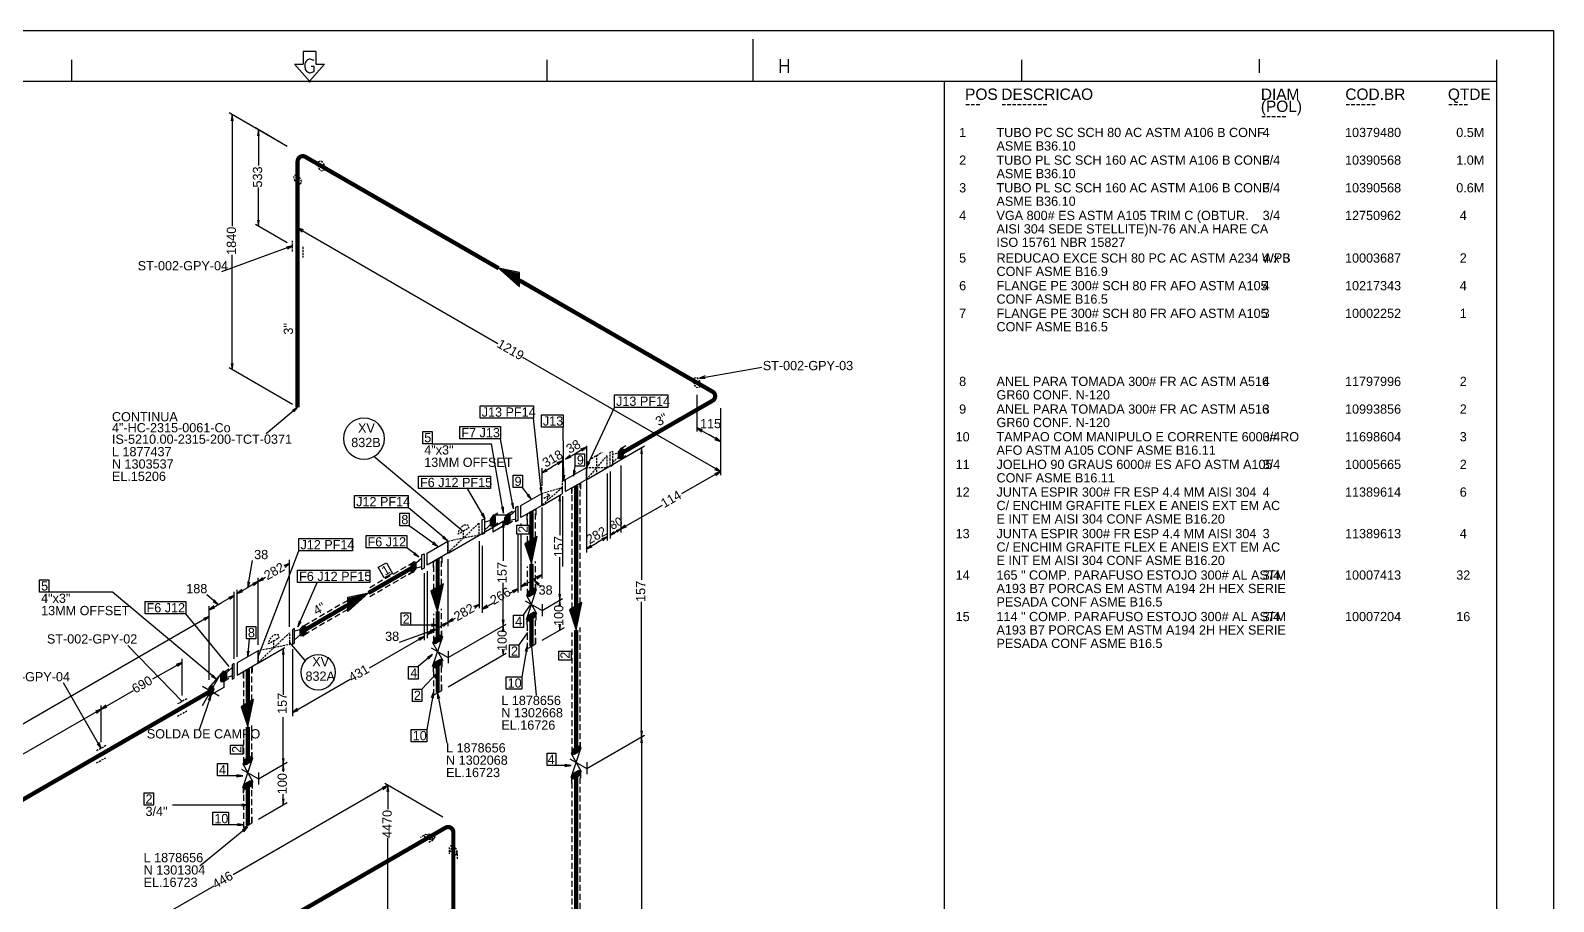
# Model space of a CAD drawing. Extents: x 0 to 604, y 0 to 422.
# Drawn here: x 238.8 to 597.1, y 216.8 to 421.7 of the extents above; entities that cross this region are included whole.
import ezdxf

# ---------------------------------------------------------------- set-up
doc = ezdxf.new("R2010")
doc.units = 0
doc.header["$MEASUREMENT"] = 0
for name, pattern in [('GT100', [0.7, 0.466667, -0.233333]), ('GT101', [2.1, 1.4, -0.7]), ('GT110', [2.1, 1.4, -0.7])]:
    doc.linetypes.add(name, pattern=pattern)
doc.layers.add('GT_1', color=7, linetype='Continuous')
doc.styles.add('HTX1', font='O8116901', dxfattribs={"width": 1.02})

msp = doc.modelspace()

# ---------------------------------------------------------------- linework, layer by layer
at = {"linetype": 'Continuous'}
for p, q in [((364.211, 315.673), (364.078, 328.421)), ((333.247, 324.501), (347.192, 324.501)), ((354.784, 284.181), (356.403, 286.608)), ((303.409, 273.486), (299.691, 277.828)), ((281.231, 265.398), (278.437, 257.212))]:
    msp.add_line(p, q, dxfattribs=at)
msp.add_lwpolyline([(597.11, 0), (0, 0), (0, 421.74), (597.11, 421.74)], close=True, dxfattribs=at)
at = {"layer": 'GT_1'}
msp.add_line((350.05, 308.204), (347.192, 324.501), dxfattribs=at)
at = {"layer": 'GT_1', "flags": 128}
for points in [[(408.8, 409.8), (408.8, 419.7)], [(302.9, 416.8), (302.9, 413.8)], [(305.9, 416.8), (302.9, 416.8)], [(305.9, 416.8), (305.9, 413.8)], [(248.5, 409.8), (248.5, 414.8)], [(300.9, 413.8), (304.4, 409.8)], [(300.9, 413.8), (302.9, 413.8)], [(305.5, 414.7), (304.6, 415), (304.4, 415), (304.2, 414.9), (303.9, 414.8), (303.7, 414.6), (303.5, 414.3), (303.4, 414.1), (303.3, 413.7), (303.3, 413.4), (303.3, 413.1), (303.4, 412.7), (303.5, 412.5), (303.7, 412.2), (303.9, 412), (304.2, 411.9), (304.4, 411.8), (304.6, 411.8), (305.5, 412.1), (305.5, 413.3), (304.8, 413.3)], [(307.9, 413.8), (304.4, 409.8)], [(305.9, 413.8), (307.9, 413.8)], [(360.3, 409.8), (360.3, 414.8)], [(415.2, 411.8), (415.2, 415)], [(415.2, 413.5), (417, 413.5)], [(417, 415), (417, 411.8)], [(472, 409.8), (472, 414.8)], [(527.9, 411.8), (527.9, 415)], [(583.8, 409.8), (583.8, 414.8)], [(25, 409.8), (583.8, 409.8)], [(25, 10), (583.8, 10), (583.8, 409.8)], [(304.3, 409.9), (304.4, 410), (304.6, 409.8), (304.4, 409.6), (304.2, 409.8), (304.3, 409.9), (304.4, 409.9), (304.5, 409.8), (304.4, 409.7), (304.3, 409.8), (304.3, 409.9)], [(453.8, 10), (453.8, 409.8)], [(453.8, 409.8), (583.8, 409.8)], [(583.8, 10), (583.8, 409.8)], [(299.123, 394.476), (285.491, 402.357)], [(286.414, 400.511), (286.201, 401.931), (285.988, 400.511)], [(286.201, 401.931), (286.201, 375.661)], [(299.123, 394.476), (291.668, 398.807)], [(292.591, 396.961), (292.378, 398.381), (292.165, 396.961)], [(292.378, 398.381), (292.378, 390.003)], [(301.608, 390.216), (301.608, 374.454)], [(292.378, 375.661), (292.378, 384.82)], [(292.165, 377.081), (292.378, 375.661), (292.591, 377.081)], [(299.123, 371.756), (291.668, 376.087)], [(302.957, 374.809), (301.608, 375.306), (302.673, 374.383)], [(301.608, 375.306), (348.752, 348.113)], [(300.401, 371.046), (283.716, 364.94)], [(299.194, 370.336), (300.401, 371.046), (298.981, 370.762)], [(286.201, 341.936), (286.201, 368.987)], [(353.793, 362.952), (353.793, 364.798), (348.894, 365.792), (353.793, 361.39), (353.793, 364.514), (349.391, 365.508), (353.793, 361.461), (353.793, 364.301), (349.888, 365.224), (353.793, 361.674), (353.793, 364.088), (350.385, 364.94), (353.793, 361.958), (353.793, 363.875), (350.811, 364.727), (353.793, 362.171), (353.793, 363.662), (351.237, 364.443), (353.793, 362.384), (353.793, 363.378), (351.734, 364.159), (353.793, 362.597), (353.793, 363.165), (352.16, 363.875), (353.793, 362.81), (353.793, 362.952), (348.894, 365.792)], [(401.079, 317.938), (354.574, 344.776)], [(300.401, 333.771), (285.491, 342.362)], [(285.988, 343.356), (286.201, 341.936), (286.414, 343.356)], [(396.128, 339.96), (410.798, 342.523)], [(397.465, 340.485), (396.128, 339.96), (397.529, 339.948)], [(344.568, 333.417), (357.135, 333.417), (357.135, 330.506), (344.568, 330.506), (344.568, 333.417)], [(376.181, 335.971), (388.748, 335.971), (388.748, 333.06), (376.181, 333.06), (376.181, 335.971)], [(395.541, 336.043), (395.541, 327.381)], [(301.608, 333.061), (294.235, 326.863)], [(300.685, 331.996), (301.608, 333.061), (300.401, 332.351)], [(358.983, 312.842), (357.135, 330.506)], [(358.966, 331.332), (364.078, 331.332), (364.078, 328.421), (358.966, 328.421), (358.966, 331.332)], [(369.573, 318.944), (376.181, 333.06)], [(401.079, 332.848), (401.079, 317.086)], [(401.079, 332.848), (401.079, 324.186)], [(401.079, 332.848), (401.079, 317.086)], [(331.046, 327.412), (333.247, 327.412), (333.247, 324.501), (331.046, 324.501), (331.046, 327.412)], [(339.779, 328.571), (349.364, 328.571), (349.364, 325.66), (339.779, 325.66), (339.779, 328.571)], [(396.89, 327.736), (395.541, 328.233), (396.606, 327.31)], [(395.541, 328.233), (398.31, 326.671)], [(401.079, 325.038), (398.31, 326.671)], [(352.397, 309.177), (349.364, 325.66)], [(369.555, 323.731), (367.141, 322.311)], [(368.49, 322.808), (369.555, 323.731), (368.206, 323.234)], [(369.555, 324.021), (369.555, 298.91)], [(369.626, 316.092), (383.258, 323.973)], [(378.288, 323.263), (377.649, 323.405), (377.01, 322.553), (377.01, 321.133), (377.649, 320.991), (378.288, 321.843), (378.288, 323.263)], [(377.045, 322.6), (378.288, 322.6)], [(377.195, 322.8), (378.288, 322.8)], [(377.345, 323), (378.288, 323)], [(377.495, 323.2), (378.288, 323.2)], [(378.856, 324.044), (377.649, 323.334), (377.649, 321.062), (378.856, 321.772)], [(382.761, 322.127), (382.548, 323.547), (382.335, 322.127)], [(382.548, 323.547), (382.548, 292.52)], [(399.73, 325.535), (401.079, 325.038), (400.014, 325.961)], [(340.658, 303.738), (319.534, 321.473)], [(359.047, 317.64), (361.532, 319.06)], [(363.946, 320.48), (361.532, 319.06)], [(362.881, 319.557), (363.946, 320.48), (362.597, 319.983)], [(363.946, 321.596), (363.946, 315.666)], [(364.656, 320.891), (367.141, 322.311)], [(365.721, 321.814), (364.656, 320.891), (366.005, 321.388)], [(366.515, 316.847), (366.946, 319.241)], [(366.946, 322.152), (369.147, 322.152), (369.147, 319.241), (366.946, 319.241), (366.946, 322.152)], [(369.916, 320.311), (369.573, 318.944), (370.393, 320.125)], [(377.01, 322.4), (378.288, 322.4)], [(377.01, 322.2), (378.288, 322.2)], [(377.01, 322), (378.288, 322)], [(377.01, 321.8), (378.256, 321.8)], [(377.01, 321.6), (378.106, 321.6)], [(377.01, 321.4), (377.956, 321.4)], [(377.01, 321.2), (377.806, 321.2)], [(377.649, 319.358), (377.649, 303.596)], [(377.649, 319.358), (377.649, 303.596)], [(330.048, 316.86), (347.017, 316.86), (347.017, 313.949), (330.048, 313.949), (330.048, 316.86)], [(352.295, 317.123), (354.496, 317.123), (354.496, 314.212), (352.295, 314.212), (352.295, 317.123)], [(359.047, 318.762), (359.047, 314.608)], [(360.112, 318.563), (359.047, 317.64), (360.396, 318.137)], [(363.983, 317.064), (364.211, 315.673), (364.495, 317.083)], [(364.656, 314.672), (364.656, 316.092), (369.555, 318.932), (369.555, 316.092), (364.656, 313.252), (364.656, 314.672)], [(366.515, 318.267), (366.515, 316.847), (367.012, 318.196)], [(374.454, 317.512), (374.454, 301.75)], [(375.164, 317.938), (375.164, 302.176)], [(401.079, 317.938), (391.92, 312.684)], [(399.73, 318.435), (401.079, 317.938), (400.014, 318.861)], [(400.014, 317.015), (401.079, 317.938), (399.73, 317.441)], [(315.022, 312.349), (327.589, 312.349), (327.589, 309.438), (315.022, 309.438), (315.022, 312.349)], [(345.735, 306.812), (341.586, 313.949)], [(354.148, 308.566), (354.148, 309.986), (359.047, 312.826), (359.047, 309.986), (354.148, 307.146), (354.148, 308.566)], [(356.63, 311.404), (354.496, 314.212)], [(355.608, 312.361), (356.63, 311.404), (355.963, 312.645)], [(358.587, 314.206), (358.983, 312.842), (359.084, 314.276)], [(359.118, 309.986), (363.671, 312.618)], [(363.496, 310.974), (363.283, 312.394), (363.07, 310.974)], [(363.283, 312.394), (363.283, 303.022)], [(363.946, 312.159), (363.946, 295.644)], [(366.147, 312.684), (366.147, 314.104), (368.135, 315.24), (368.135, 313.82)], [(369.555, 314.672), (369.555, 298.91)], [(336.89, 301.699), (327.66, 309.438)], [(349.553, 309.553), (350.05, 308.204), (350.05, 309.624)], [(352.941, 308.779), (350.953, 307.075), (350.953, 306.365), (352.941, 306.862)], [(352.16, 308.566), (350.953, 307.856), (350.953, 305.584), (352.16, 306.294)], [(351.916, 310.492), (352.397, 309.177), (352.361, 310.586)], [(352.941, 307.856), (352.941, 309.56), (353.438, 309.844), (353.438, 306.436), (352.941, 306.152), (352.941, 307.856)], [(355.639, 306.578), (355.639, 307.998), (357.627, 309.134), (357.627, 307.714)], [(359.047, 309.51), (359.047, 292.804)], [(359.047, 308.566), (359.047, 292.804)], [(377.649, 304.448), (387.447, 310.057)], [(325.653, 308.133), (327.854, 308.133), (327.854, 305.222), (325.653, 305.222), (325.653, 308.133)], [(334.555, 300.378), (327.854, 305.222)], [(337.037, 298.768), (350.669, 306.649)], [(344.812, 307.877), (345.735, 306.812), (345.238, 308.161)], [(345.06, 304.874), (345.06, 306.578), (345.557, 306.862), (345.557, 303.454), (345.06, 303.17), (345.06, 304.874)], [(345.557, 306.081), (347.545, 306.649), (347.545, 305.939), (345.557, 304.164)], [(348.184, 307.359), (347.545, 307.501), (346.906, 306.649), (346.906, 305.229), (347.545, 305.087), (348.184, 305.939), (348.184, 307.359)], [(346.906, 306.6), (348.184, 306.6)], [(346.906, 306.4), (348.184, 306.4)], [(346.906, 306.2), (348.184, 306.2)], [(346.906, 306), (348.184, 306)], [(346.906, 305.8), (348.08, 305.8)], [(346.906, 305.6), (347.93, 305.6)], [(346.906, 305.4), (347.78, 305.4)], [(347.019, 306.8), (348.184, 306.8)], [(347.037, 305.2), (347.63, 305.2)], [(347.169, 307), (348.184, 307)], [(347.319, 307.2), (348.184, 307.2)], [(347.469, 307.4), (348, 307.4)], [(348.752, 308.14), (347.545, 307.43), (347.545, 305.158), (348.752, 305.868)], [(347.545, 306.294), (347.545, 303.809), (350.953, 305.797), (350.953, 307.714), (347.545, 307.714), (347.545, 306.294)], [(350.172, 304.803), (349.959, 306.223), (349.746, 304.803)], [(349.959, 306.223), (349.959, 296.922)], [(351.592, 307.785), (350.953, 307.927), (350.314, 307.075), (350.314, 305.655), (350.953, 305.513), (351.592, 306.365), (351.592, 307.785)], [(350.314, 307), (351.592, 307)], [(350.314, 306.8), (351.592, 306.8)], [(350.314, 306.6), (351.592, 306.6)], [(350.314, 306.4), (351.592, 306.4)], [(350.314, 306.2), (351.468, 306.2)], [(350.314, 306), (351.318, 306)], [(350.314, 305.8), (351.168, 305.8)], [(350.408, 307.2), (351.592, 307.2)], [(350.558, 307.4), (351.592, 307.4)], [(350.708, 307.6), (351.592, 307.6)], [(350.858, 307.8), (351.525, 307.8)], [(353.19, 303.23), (353.19, 305.36), (356.03, 305.36), (356.03, 303.23), (353.19, 303.23)], [(354.148, 305.726), (354.148, 305.36)], [(378.714, 305.371), (377.649, 304.448), (378.998, 304.945)], [(301.926, 302.217), (314.493, 302.217), (314.493, 299.306), (301.926, 299.306), (301.926, 302.217)], [(317.703, 302.896), (327.288, 302.896), (327.288, 299.985), (317.703, 299.985), (317.703, 302.896)], [(332.067, 297.348), (332.067, 298.768), (336.966, 301.608), (336.966, 298.768), (332.067, 295.928), (332.067, 297.348)], [(333.279, 300.976), (334.555, 300.378), (333.553, 301.409)], [(335.683, 302.409), (336.89, 301.699), (335.967, 302.764)], [(344.35, 301.608), (344.35, 285.846)], [(353.438, 303.23), (353.438, 289.538)], [(354.148, 303.23), (354.148, 289.964)], [(356.633, 301.892), (355.071, 300.969), (356.633, 296.212), (357.982, 302.673), (355.284, 301.111), (356.633, 296.78), (357.911, 302.602), (355.426, 301.182), (356.633, 297.348), (357.698, 302.531), (355.639, 301.324), (356.633, 297.916), (357.485, 302.389), (355.852, 301.466), (356.633, 298.413), (357.343, 302.318), (356.065, 301.537), (356.633, 298.981), (357.13, 302.176), (356.207, 301.679), (356.633, 299.478), (356.917, 302.034), (356.42, 301.75), (356.633, 300.046), (356.704, 301.963), (356.633, 301.892), (356.633, 296.212)], [(369.555, 299.762), (372.04, 301.182)], [(374.454, 302.602), (372.04, 301.182)], [(373.389, 301.679), (374.454, 302.602), (373.105, 302.105)], [(376.073, 303.766), (375.164, 303.028), (376.243, 303.426)], [(375.164, 303.028), (376.442, 303.738)], [(377.649, 304.448), (376.442, 303.738)], [(376.797, 303.71), (377.649, 304.448), (376.57, 304.05)], [(292.307, 274.344), (301.926, 299.306)], [(330.15, 297.916), (327.288, 299.985)], [(330.86, 297.561), (328.872, 295.857), (328.872, 295.147), (330.86, 295.644)], [(328.874, 298.514), (330.15, 297.916), (329.148, 298.947)], [(330.86, 296.638), (330.86, 298.342), (331.357, 298.626), (331.357, 295.218), (330.86, 294.934), (330.86, 296.638)], [(333.558, 295.36), (333.558, 296.78), (335.546, 297.916), (335.546, 296.496)], [(345.06, 300.472), (345.06, 284.71)], [(363.283, 287.686), (363.283, 297.839)], [(370.62, 300.685), (369.555, 299.762), (370.904, 300.259)], [(289.893, 290.674), (291.029, 296.993)], [(298.626, 295.431), (299.691, 296.354), (298.342, 295.857)], [(299.691, 296.354), (298.555, 295.715)], [(299.691, 281.444), (299.691, 297.206)], [(301.608, 294.784), (318.577, 294.784), (318.577, 291.873), (301.608, 291.873), (301.608, 294.784)], [(320.565, 295.431), (322.482, 296.496), (323.902, 294.011), (321.985, 292.946), (320.565, 295.431)], [(327.665, 295.928), (328.872, 296.638), (328.872, 294.366), (327.665, 293.656)], [(329.511, 296.567), (328.872, 296.709), (328.233, 295.857), (328.233, 294.437), (328.872, 294.295), (329.511, 295.147), (329.511, 296.567)], [(328.233, 295.8), (329.511, 295.8)], [(328.233, 295.6), (329.511, 295.6)], [(328.233, 295.4), (329.511, 295.4)], [(328.233, 295.2), (329.511, 295.2)], [(328.233, 295), (329.401, 295)], [(328.233, 294.8), (329.251, 294.8)], [(328.233, 294.6), (329.101, 294.6)], [(328.34, 296), (329.511, 296)], [(328.4, 294.4), (328.951, 294.4)], [(328.49, 296.2), (329.511, 296.2)], [(328.64, 296.4), (329.511, 296.4)], [(328.79, 296.6), (329.363, 296.6)], [(331.357, 294.082), (331.357, 278.32)], [(332.067, 294.508), (332.067, 278.746)], [(336.966, 297.348), (336.966, 281.586)], [(336.966, 297.348), (336.966, 281.586)], [(240.903, 292.52), (243.104, 292.52), (243.104, 289.609), (240.903, 289.609), (240.903, 292.52)], [(287.408, 289.254), (289.893, 290.674)], [(292.307, 292.094), (289.893, 290.674)], [(289.893, 292.094), (289.893, 290.674), (290.39, 292.023)], [(291.242, 291.171), (292.307, 292.094), (290.958, 291.597)], [(292.307, 292.094), (294.082, 293.088)], [(293.372, 293.017), (292.307, 292.094), (293.656, 292.591)], [(292.307, 277.184), (292.307, 292.946)], [(292.307, 277.184), (292.307, 292.946)], [(301.679, 281.444), (306.173, 291.873)], [(334.552, 290.745), (332.99, 289.822), (334.552, 285.065), (335.901, 291.526), (333.203, 289.964), (334.552, 285.633), (335.83, 291.455), (333.345, 290.035), (334.552, 286.201), (335.617, 291.384), (333.558, 290.177), (334.552, 286.769), (335.404, 291.242), (333.771, 290.319), (334.552, 287.266), (335.262, 291.171), (333.984, 290.39), (334.552, 287.834), (335.049, 291.029), (334.126, 290.532), (334.552, 288.331), (334.836, 290.887), (334.339, 290.603), (334.552, 288.899), (334.623, 290.816), (334.552, 290.745), (334.552, 285.065)], [(349.959, 281.657), (349.959, 291.739)], [(353.438, 290.39), (351.344, 289.183)], [(352.373, 289.467), (353.438, 290.39), (352.089, 289.893)], [(354.148, 290.816), (356.633, 292.236)], [(355.213, 291.739), (354.148, 290.816), (355.497, 291.313)], [(355.639, 290.39), (355.639, 288.97), (357.627, 290.106), (357.627, 291.526)], [(355.994, 288.473), (355.639, 288.97), (355.994, 289.893), (357.272, 290.603), (357.627, 290.106), (357.272, 289.183), (355.994, 288.473)], [(359.047, 293.656), (356.633, 292.236)], [(356.907, 290.4), (357.417, 290.4)], [(358.459, 291.523), (357.271, 292.33), (358.17, 291.21)], [(357.271, 292.33), (358.919, 290.808)], [(357.982, 292.733), (359.047, 293.656), (357.698, 293.159)], [(282.509, 269.09), (258.014, 289.609), (243.104, 289.609)], [(265.707, 287.378), (275.292, 287.378), (275.292, 284.467), (265.707, 284.467), (265.707, 287.378)], [(282.935, 286.698), (280.237, 288.97)], [(280.805, 285.42), (283.787, 287.124)], [(281.728, 287.408), (282.935, 286.698), (282.012, 287.763)], [(286.698, 288.828), (283.787, 287.124)], [(285.633, 287.905), (286.698, 288.828), (285.349, 288.331)], [(286.698, 273.918), (286.698, 289.68)], [(288.473, 290.177), (287.408, 289.254), (288.757, 289.751)], [(287.408, 274.344), (287.408, 290.106)], [(313.394, 286.556), (313.394, 288.402), (318.293, 289.396), (313.394, 284.994), (313.394, 288.118), (317.796, 289.112), (313.394, 285.065), (313.394, 287.905), (317.299, 288.828), (313.394, 285.278), (313.394, 287.692), (316.802, 288.544), (313.394, 285.562), (313.394, 287.479), (316.376, 288.331), (313.394, 285.775), (313.394, 287.266), (315.95, 288.047), (313.394, 285.988), (313.394, 286.982), (315.453, 287.763), (313.394, 286.201), (313.394, 286.769), (315.027, 287.479), (313.394, 286.414), (313.394, 286.556), (318.293, 289.396)], [(343.285, 285.775), (344.35, 286.698), (343.001, 286.201)], [(344.35, 286.698), (343.214, 286.059)], [(345.06, 285.562), (347.735, 287.103)], [(355.142, 287.55), (359.118, 285.278)], [(356.633, 289.538), (355.426, 288.828), (357.84, 284.568), (355.426, 283.148), (357.84, 290.248), (356.633, 289.538)], [(355.651, 289), (356.943, 289)], [(355.727, 289.2), (357.279, 289.2)], [(355.76, 288.8), (356.583, 288.8)], [(355.804, 289.4), (357.355, 289.4)], [(355.881, 289.6), (357.432, 289.6)], [(355.958, 289.8), (357.509, 289.8)], [(356.187, 290), (357.586, 290)], [(356.547, 290.2), (357.56, 290.2)], [(359.118, 285.278), (363.946, 288.069)], [(359.118, 285.278), (363.946, 288.069)], [(359.118, 286.769), (359.118, 283.929)], [(363.07, 289.106), (363.283, 287.686), (363.496, 289.106)], [(363.496, 286.25), (363.283, 287.67), (363.07, 286.25)], [(367.141, 286.343), (365.579, 285.42), (367.141, 280.663), (368.49, 287.124), (365.792, 285.562), (367.141, 281.231), (368.419, 287.053), (365.934, 285.633), (367.141, 281.799), (368.206, 286.982), (366.147, 285.775), (367.141, 282.367), (367.993, 286.84), (366.36, 285.917), (367.141, 282.864), (367.851, 286.769), (366.573, 285.988), (367.141, 283.432), (367.638, 286.627), (366.715, 286.13), (367.141, 283.929), (367.425, 286.485), (366.928, 286.201), (367.141, 284.497), (367.212, 286.414), (367.141, 286.343), (367.141, 280.663)], [(382.548, 255.529), (382.548, 287.337)], [(280.805, 283.858), (181.476, 226.49)], [(285.491, 272.072), (275.292, 284.467)], [(279.74, 282.935), (280.805, 283.858), (279.456, 283.361)], [(281.87, 286.343), (280.805, 285.42), (282.154, 285.917)], [(280.805, 270.51), (280.805, 286.272)], [(280.805, 268.948), (280.805, 284.71)], [(325.961, 284.71), (328.162, 284.71), (328.162, 281.799), (325.961, 281.799), (325.961, 284.71)], [(336.966, 282.438), (338.741, 283.432)], [(338.031, 283.361), (336.966, 282.438), (338.315, 282.935)], [(346.125, 286.485), (345.06, 285.562), (346.409, 286.059)], [(352.393, 284.181), (354.784, 284.181), (354.784, 281.27), (352.393, 281.27), (352.393, 284.181)], [(355.994, 282.793), (355.639, 283.29), (355.994, 284.213), (357.272, 284.923), (357.627, 284.426), (357.272, 283.503), (355.994, 282.793)], [(355.639, 281.87), (355.639, 283.29), (357.627, 284.426), (357.627, 283.006)], [(355.681, 283.4), (357.087, 283.4)], [(355.703, 283.2), (356.727, 283.2)], [(355.758, 283.6), (357.309, 283.6)], [(355.835, 283.8), (357.386, 283.8)], [(355.912, 284), (357.463, 284)], [(355.989, 284.2), (357.54, 284.2)], [(356.331, 284.4), (357.617, 284.4)], [(356.691, 284.6), (357.503, 284.6)], [(289.552, 281.533), (291.753, 281.533), (291.753, 278.622), (289.552, 278.622), (289.552, 281.533)], [(300.401, 279.03), (300.401, 277.326), (300.898, 277.61), (300.898, 281.018), (300.401, 280.734), (300.401, 279.03)], [(300.898, 278.391), (302.886, 280.166), (302.886, 280.876), (300.898, 280.379)], [(302.011, 282.804), (301.679, 281.444), (302.433, 282.635)], [(303.525, 280.095), (302.886, 279.243), (302.247, 279.385), (302.247, 280.805), (302.886, 281.657), (303.525, 281.515), (303.525, 280.095)], [(302.247, 280.8), (303.525, 280.8)], [(302.247, 280.6), (303.525, 280.6)], [(302.247, 280.4), (303.525, 280.4)], [(302.247, 280.2), (303.525, 280.2)], [(302.247, 280), (303.454, 280)], [(302.247, 279.8), (303.304, 279.8)], [(302.247, 279.6), (303.154, 279.6)], [(302.393, 281), (303.525, 281)], [(302.543, 281.2), (303.525, 281.2)], [(302.693, 281.4), (303.525, 281.4)], [(304.093, 280.024), (302.886, 279.314), (302.886, 281.586), (304.093, 282.296)], [(334.197, 280.876), (325.535, 277.752)], [(334.552, 281.799), (328.162, 281.799)], [(332.067, 279.598), (334.552, 281.018)], [(333.132, 280.521), (332.067, 279.598), (333.416, 280.095)], [(332.99, 280.166), (334.197, 280.876), (332.777, 280.663)], [(333.132, 281.586), (334.552, 281.799), (333.132, 282.012)], [(333.558, 279.314), (333.558, 277.894), (335.546, 279.03), (335.546, 280.45)], [(333.913, 277.397), (333.558, 277.894), (333.913, 278.817), (335.191, 279.527), (335.546, 279.03), (335.191, 278.107), (333.913, 277.397)], [(336.966, 282.438), (334.552, 281.018)], [(335.901, 281.515), (336.966, 282.438), (335.617, 281.941)], [(337.037, 274.202), (350.669, 282.083)], [(337.037, 274.202), (350.669, 282.083)], [(349.746, 283.077), (349.959, 281.657), (350.172, 283.077)], [(350.172, 280.237), (349.959, 281.657), (349.746, 280.237)], [(355.71, 280.099), (353.659, 277.209)], [(355.846, 283), (356.367, 283)], [(359.118, 278.249), (364.382, 281.292)], [(363.07, 282.061), (363.283, 280.641), (363.496, 282.061)], [(274.415, 263.836), (261.635, 277.03)], [(289.877, 274.34), (290.276, 278.622)], [(292.378, 272.924), (298.62, 276.533)], [(298.447, 274.889), (298.234, 276.309), (298.021, 274.889)], [(298.234, 276.309), (298.234, 265.421)], [(300.401, 276.19), (300.401, 260.428)], [(302.247, 279.4), (303.004, 279.4)], [(331.357, 279.172), (318.435, 271.717)], [(330.292, 278.249), (331.357, 279.172), (330.008, 278.675)], [(333.061, 276.474), (337.037, 274.202)], [(334.552, 278.462), (333.345, 277.752), (335.759, 273.492), (333.345, 272.072), (335.759, 279.172), (334.552, 278.462)], [(333.599, 278), (334.998, 278)], [(333.625, 277.8), (334.638, 277.8)], [(333.676, 278.2), (335.227, 278.2)], [(333.753, 278.4), (335.304, 278.4)], [(333.768, 277.6), (334.278, 277.6)], [(333.83, 278.6), (335.381, 278.6)], [(333.906, 278.8), (335.458, 278.8)], [(334.242, 279), (335.534, 279)], [(334.602, 279.2), (335.425, 279.2)], [(349.746, 276.19), (349.959, 274.77), (350.172, 276.19)], [(351.458, 277.209), (353.659, 277.209), (353.659, 274.298), (351.458, 274.298), (351.458, 277.209)], [(355.639, 276.971), (354.364, 269.677)], [(355.639, 275.551), (355.639, 276.971), (355.142, 275.622)], [(355.639, 277.681), (355.639, 276.261), (357.627, 277.397), (357.627, 278.817)], [(356.633, 276.829), (357.709, 265.37)], [(274.415, 273.066), (267.457, 269.09)], [(273.35, 272.143), (274.415, 273.066), (273.066, 272.569)], [(274.415, 265.256), (274.415, 273.918)], [(286.201, 270.794), (286.201, 269.09), (286.698, 269.374), (286.698, 272.782), (286.201, 272.498), (286.201, 270.794)], [(287.408, 271.504), (287.408, 270.084), (292.307, 272.924), (292.307, 275.764), (287.408, 272.924), (287.408, 271.504)], [(289.773, 275.737), (289.877, 274.34), (290.226, 275.705)], [(333.345, 274.912), (329.937, 272.054)], [(332.422, 273.847), (333.345, 274.912), (332.138, 274.202)], [(333.913, 271.717), (333.558, 272.214), (333.913, 273.137), (335.191, 273.847), (335.546, 273.35), (335.191, 272.427), (333.913, 271.717)], [(333.558, 270.794), (333.558, 272.214), (335.546, 273.35), (335.546, 271.93)], [(333.63, 272.4), (335.142, 272.4)], [(333.706, 272.6), (335.258, 272.6)], [(333.783, 272.8), (335.334, 272.8)], [(333.86, 273), (335.411, 273)], [(334.026, 273.2), (335.488, 273.2)], [(334.386, 273.4), (335.51, 273.4)], [(334.746, 273.6), (335.367, 273.6)], [(337.037, 275.693), (337.037, 272.853)], [(337.037, 267.315), (350.669, 275.196)], [(363.094, 273.6), (363.094, 275.73), (365.934, 275.73), (365.934, 273.6), (363.094, 273.6)], [(279.243, 262.913), (283.148, 269.729)], [(280.805, 266.108), (280.805, 267.102), (284.213, 271.078), (284.213, 267.173), (280.805, 265.185), (280.805, 266.108)], [(281.302, 269.8), (282.509, 269.09), (281.586, 270.155)], [(284.852, 269.303), (284.213, 268.451), (283.574, 268.593), (283.574, 270.013), (284.213, 270.865), (284.852, 270.723), (284.852, 269.303)], [(283.574, 270), (284.852, 270)], [(283.574, 269.8), (284.852, 269.8)], [(283.574, 269.6), (284.852, 269.6)], [(283.574, 269.4), (284.852, 269.4)], [(283.574, 269.2), (284.775, 269.2)], [(283.574, 269), (284.625, 269)], [(283.574, 268.8), (284.475, 268.8)], [(283.714, 270.2), (284.852, 270.2)], [(283.864, 270.4), (284.852, 270.4)], [(284.014, 270.6), (284.852, 270.6)], [(286.201, 269.871), (284.213, 269.303), (284.213, 270.013), (286.201, 271.859)], [(285.42, 269.232), (284.213, 268.522), (284.213, 270.794), (285.42, 271.504)], [(288.899, 269.516), (288.899, 270.936), (290.887, 272.072), (290.887, 270.652)], [(300.401, 261.28), (313.962, 269.09)], [(327.688, 272.054), (329.937, 272.054), (329.937, 269.143), (327.688, 269.143), (327.688, 272.054)], [(334.552, 270.652), (330.811, 266.785)], [(333.568, 272.2), (334.782, 272.2)], [(334.055, 269.303), (334.552, 270.652), (333.629, 269.587)], [(333.711, 272), (334.422, 272)], [(350.672, 269.677), (354.364, 269.677), (354.364, 266.766), (350.672, 266.766), (350.672, 269.677)], [(255.387, 252.831), (246.512, 268.238)], [(255.387, 262.061), (262.984, 266.463)], [(279.243, 267.457), (283.148, 265.185)], [(280.805, 265.185), (281.586, 265.682), (282.012, 266.818), (281.586, 267.457), (280.805, 267.031), (280.379, 265.895), (280.805, 265.185)], [(280.418, 266), (281.705, 266)], [(280.436, 265.8), (281.63, 265.8)], [(280.493, 266.2), (281.78, 266.2)], [(281.031, 264.003), (281.231, 265.398), (280.537, 264.139)], [(280.556, 265.6), (281.457, 265.6)], [(280.568, 266.4), (281.855, 266.4)], [(280.643, 266.6), (281.93, 266.6)], [(280.718, 266.8), (282.005, 266.8)], [(280.793, 267), (281.891, 267)], [(281.115, 267.2), (281.757, 267.2)], [(283.574, 268.6), (284.325, 268.6)], [(328.61, 266.785), (330.811, 266.785), (330.811, 263.874), (328.61, 263.874), (328.61, 266.785)], [(333.558, 266.037), (332.031, 257.304)], [(333.558, 264.617), (333.558, 266.037), (333.061, 264.688)], [(333.558, 266.747), (333.558, 265.327), (335.546, 266.463), (335.546, 267.883)], [(335.049, 264.546), (334.552, 265.895), (334.552, 264.475)], [(334.552, 265.895), (336.682, 254.038)], [(255.387, 262.061), (235.649, 250.701)], [(254.322, 261.138), (255.387, 262.061), (254.038, 261.564)], [(256.452, 262.984), (255.387, 262.061), (256.736, 262.558)], [(255.387, 254.251), (255.387, 262.913)], [(255.387, 254.251), (255.387, 262.913)], [(289.893, 263.552), (288.331, 262.629), (289.893, 257.872), (291.242, 264.333), (288.544, 262.771), (289.893, 258.44), (291.171, 264.262), (288.686, 262.842), (289.893, 259.008), (290.958, 264.191), (288.899, 262.984), (289.893, 259.576), (290.745, 264.049), (289.112, 263.126), (289.893, 260.073), (290.603, 263.978), (289.325, 263.197), (289.893, 260.641), (290.39, 263.836), (289.467, 263.339), (289.893, 261.138), (290.177, 263.694), (289.68, 263.41), (289.893, 261.706), (289.964, 263.623), (289.893, 263.552), (289.893, 257.872)], [(301.466, 262.203), (300.401, 261.28), (301.75, 261.777)], [(298.234, 249.045), (298.234, 260.172)], [(328.339, 257.304), (332.031, 257.304), (332.031, 254.393), (328.339, 254.393), (328.339, 257.304)], [(369.626, 248.074), (383.258, 255.955)], [(369.626, 248.074), (383.258, 255.955)], [(382.335, 256.949), (382.548, 255.529), (382.761, 256.949)], [(382.761, 254.109), (382.548, 255.529), (382.335, 254.109)], [(382.548, 255.529), (382.548, 196.244)], [(254.464, 253.896), (255.387, 252.831), (254.89, 254.18)], [(285.846, 251.429), (285.846, 253.559), (288.686, 253.559), (288.686, 251.429), (285.846, 251.429)], [(288.899, 250.772), (288.899, 249.352), (290.887, 250.488), (290.887, 251.908)], [(289.254, 248.855), (288.899, 249.352), (289.254, 250.275), (290.532, 250.985), (290.887, 250.488), (290.532, 249.565), (289.254, 248.855)], [(360.305, 251.695), (362.384, 251.695), (362.384, 248.784), (360.305, 248.784), (360.305, 251.695)], [(367.141, 252.334), (365.934, 251.624), (368.348, 247.364), (365.934, 245.944), (368.348, 253.044), (367.141, 252.334)], [(366.147, 253.186), (366.147, 251.766), (368.135, 252.902), (368.135, 254.322)], [(366.502, 251.269), (366.147, 251.766), (366.502, 252.689), (367.78, 253.399), (368.135, 252.902), (367.78, 251.979), (366.502, 251.269)], [(366.16, 251.8), (367.458, 251.8)], [(366.237, 252), (367.788, 252)], [(366.266, 251.6), (367.098, 251.6)], [(366.314, 252.2), (367.865, 252.2)], [(366.391, 252.4), (367.942, 252.4)], [(366.468, 252.6), (368.019, 252.6)], [(366.702, 252.8), (368.096, 252.8)], [(367.062, 253), (368.065, 253)], [(367.422, 253.2), (367.922, 253.2)], [(282.763, 249.281), (285.136, 249.281), (285.136, 246.37), (282.763, 246.37), (282.763, 249.281)], [(288.402, 247.932), (292.378, 245.66)], [(289.893, 249.92), (288.686, 249.21), (291.1, 244.95), (288.686, 243.53), (291.1, 250.63), (289.893, 249.92)], [(288.917, 249.4), (290.235, 249.4)], [(288.994, 249.6), (290.545, 249.6)], [(289.008, 249.2), (289.875, 249.2)], [(289.071, 249.8), (290.622, 249.8)], [(289.148, 250), (290.699, 250)], [(289.225, 250.2), (290.776, 250.2)], [(289.479, 250.4), (290.853, 250.4)], [(289.839, 250.6), (290.807, 250.6)], [(292.378, 245.66), (299.118, 249.557)], [(292.378, 245.66), (299.118, 249.557)], [(298.021, 250.465), (298.234, 249.045), (298.447, 250.465)], [(298.447, 247.625), (298.234, 249.045), (298.021, 247.625)], [(298.234, 249.045), (298.234, 247.27)], [(365.934, 248.784), (362.384, 248.784)], [(364.514, 248.571), (365.934, 248.784), (364.514, 248.997)], [(365.65, 250.346), (369.626, 248.074)], [(366.502, 245.589), (366.147, 246.086), (366.502, 247.009), (367.78, 247.719), (368.135, 247.222), (367.78, 246.299), (366.502, 245.589)], [(367.206, 247.4), (368.008, 247.4)], [(369.626, 249.565), (369.626, 246.725)], [(288.686, 246.37), (285.136, 246.37)], [(322.837, 244.098), (286.414, 223.082)], [(287.266, 246.157), (288.686, 246.37), (287.266, 246.583)], [(289.254, 243.175), (288.899, 243.672), (289.254, 244.595), (290.532, 245.305), (290.887, 244.808), (290.532, 243.885), (289.254, 243.175)], [(288.899, 242.252), (288.899, 243.672), (290.887, 244.808), (290.887, 243.388)], [(288.948, 243.8), (290.379, 243.8)], [(289.025, 244), (290.576, 244)], [(289.102, 244.2), (290.653, 244.2)], [(289.179, 244.4), (290.73, 244.4)], [(289.263, 244.6), (290.807, 244.6)], [(289.623, 244.8), (290.884, 244.8)], [(289.983, 245), (290.75, 245)], [(292.378, 247.151), (292.378, 244.311)], [(321.772, 243.175), (322.837, 244.098), (321.488, 243.601)], [(335.759, 236.643), (322.127, 244.524)], [(335.759, 236.643), (322.127, 244.524)], [(323.05, 242.678), (322.837, 244.098), (322.624, 242.678)], [(322.837, 244.098), (322.837, 238.489)], [(366.147, 244.666), (366.147, 246.086), (368.135, 247.222), (368.135, 245.802)], [(366.191, 246.2), (367.602, 246.2)], [(366.208, 246), (367.242, 246)], [(366.268, 246.4), (367.819, 246.4)], [(366.345, 246.6), (367.896, 246.6)], [(366.351, 245.8), (366.882, 245.8)], [(366.422, 246.8), (367.973, 246.8)], [(366.499, 247), (368.05, 247)], [(366.846, 247.2), (368.127, 247.2)], [(265.469, 242.394), (267.67, 242.394), (267.67, 239.483), (265.469, 239.483), (265.469, 242.394)], [(288.95, 243.6), (290.019, 243.6)], [(289.093, 243.4), (289.659, 243.4)], [(298.021, 240.951), (298.234, 239.531), (298.447, 240.951)], [(298.234, 239.531), (298.234, 242.087)], [(289.893, 239.483), (272.143, 239.483)], [(281.657, 237.779), (285.349, 237.779), (285.349, 234.868), (281.657, 234.868), (281.657, 237.779)], [(288.473, 239.27), (289.893, 239.483), (288.473, 239.696)], [(288.899, 235.578), (288.899, 234.158), (290.887, 235.294), (290.887, 236.714)], [(292.378, 236.146), (299.138, 240.054)], [(289.837, 234.281), (278.563, 225.079)], [(288.899, 234.868), (285.349, 234.868)], [(287.479, 234.655), (288.899, 234.868), (287.479, 235.081)], [(288.934, 233.199), (289.837, 234.281), (288.585, 233.574)], [(322.837, 207.462), (322.837, 231.744)], [(244.808, 199.084), (281.941, 220.455)]]:
    msp.add_lwpolyline(points, dxfattribs=at)
at = {"layer": 'GT_1', "linetype": 'GT101', "const_width": 1, "flags": 128}
for points in [[(303.454, 391.991, 0.577127), (301.608, 390.926)], [(399.233, 334.623, 0.57736), (399.233, 336.753)], [(336.398, 234.158, -0.577127), (338.244, 233.093)]]:
    msp.add_lwpolyline(points, format="xyb", dxfattribs=at)
for points in [[(301.608, 390.926), (301.608, 386.666)], [(307.146, 389.861), (303.454, 391.991)], [(301.608, 386.666), (301.608, 370.336)], [(348.894, 365.792), (307.146, 389.861)], [(301.608, 370.336), (301.608, 333.061)], [(395.541, 338.883), (353.793, 362.952)], [(399.233, 336.753), (395.541, 338.883)], [(377.649, 322.198), (399.233, 334.623)], [(274.415, 262.416), (280.805, 266.108)], [(255.387, 251.411), (274.415, 262.416)], [(209.521, 224.928), (255.387, 251.411)], [(332.706, 232.028), (336.398, 234.158)], [(338.244, 233.093), (338.244, 228.833)], [(260.215, 190.209), (332.706, 232.028)], [(338.244, 228.833), (338.244, 198.587)]]:
    msp.add_lwpolyline(points, dxfattribs=at)
at = {"layer": 'GT_1', "linetype": 'GT100', "flags": 128}
for points in [[(306.507, 390.926), (307.146, 391.068), (307.785, 390.216), (307.785, 388.796), (307.146, 388.654), (306.507, 389.506), (306.507, 390.926)], [(302.247, 385.601), (302.602, 386.098), (302.247, 387.021), (300.969, 387.731), (300.614, 387.234), (300.969, 386.311), (302.247, 385.601)], [(300.401, 369.768), (300.401, 372.253)], [(302.815, 370.833), (302.815, 368.348)], [(394.902, 339.948), (395.541, 340.09), (396.18, 339.238), (396.18, 337.818), (395.541, 337.676), (394.902, 338.528), (394.902, 339.948)], [(375.164, 320.778), (375.164, 322.482), (375.661, 322.766), (375.661, 319.358), (375.164, 319.074), (375.164, 320.778)], [(375.661, 321.985), (377.649, 322.553), (377.649, 321.843), (375.661, 320.068)], [(369.555, 317.512), (369.555, 318.932), (374.454, 318.932), (374.454, 321.772), (369.555, 316.092), (369.555, 317.512)], [(370.762, 321.062), (373.247, 322.482)], [(372.04, 317.228), (372.04, 321.772)], [(359.047, 311.406), (359.047, 312.826), (363.946, 314.246), (363.946, 315.666), (363.875, 315.595), (363.875, 312.755), (363.946, 312.826), (363.946, 314.246), (359.047, 309.986), (359.047, 311.406)], [(359.544, 311.69), (360.893, 312.471)], [(360.254, 312.684), (360.893, 312.471), (360.254, 311.548)], [(336.966, 300.188), (336.966, 301.608), (344.35, 303.099), (344.35, 305.868), (336.966, 298.839), (336.966, 300.188)], [(340.658, 302.318), (340.658, 303.951), (339.451, 303.241), (339.664, 304.306), (340.445, 305.158), (340.871, 305.442), (341.652, 305.442), (341.865, 304.661), (340.658, 303.951)], [(292.307, 274.344), (292.307, 272.995), (299.691, 280.024), (299.691, 277.255), (292.307, 275.764), (292.307, 274.344)], [(295.999, 276.474), (295.999, 278.107), (294.792, 277.397), (295.005, 278.462), (295.786, 279.314), (296.212, 279.598), (296.993, 279.598), (297.206, 278.817), (295.999, 278.107)], [(275.551, 264.475), (273.35, 263.268)], [(273.35, 260.428), (275.551, 261.635)], [(256.523, 253.47), (254.322, 252.263)], [(254.322, 249.423), (256.523, 250.63)], [(332.493, 230.75), (333.7, 231.46), (331.712, 232.596), (330.505, 231.886)], [(333.913, 232.028), (333.7, 231.46), (332.706, 231.318), (331.499, 232.028), (331.712, 232.596), (332.706, 232.738), (333.913, 232.028)], [(338.883, 227.768), (339.238, 228.265), (338.883, 229.188), (337.605, 229.898), (337.25, 229.401), (337.605, 228.478), (338.883, 227.768)], [(339.238, 226.845), (339.238, 228.265), (337.25, 229.401), (337.25, 227.981)]]:
    msp.add_lwpolyline(points, dxfattribs=at)
at = {"layer": 'GT_1', "flags": 128}
for points in [[(312.387, 325.708, 1), (322.043, 325.708, 1), (312.387, 325.708)], [(302.34, 270.723, 1), (310.547, 270.723, 1), (302.34, 270.723)]]:
    msp.add_lwpolyline(points, format="xyb", dxfattribs=at)
at = {"layer": 'GT_1', "linetype": 'GT110', "flags": 128}
for points in [[(366.218, 285.775), (366.218, 314.104)], [(368.064, 286.911), (368.064, 315.24)], [(357.556, 302.46), (357.556, 309.134)], [(355.71, 305.36), (355.71, 307.998)], [(355.71, 301.324), (355.71, 303.23)], [(335.475, 291.313), (335.475, 297.916)], [(328.872, 296.567), (318.293, 290.461)], [(328.872, 294.437), (318.293, 288.331)], [(333.629, 290.177), (333.629, 296.78)], [(355.71, 288.97), (355.71, 295.644)], [(357.556, 290.106), (357.556, 296.78)], [(313.394, 287.621), (302.886, 281.515)], [(313.394, 285.491), (302.886, 279.385)], [(333.629, 277.894), (333.629, 284.497)], [(335.475, 279.03), (335.475, 285.633)], [(355.71, 276.261), (355.71, 283.29)], [(357.556, 277.397), (357.556, 284.426)], [(366.218, 251.766), (366.218, 280.095)], [(368.064, 252.902), (368.064, 281.231)], [(335.475, 266.463), (335.475, 273.35)], [(288.97, 262.984), (288.97, 270.936)], [(290.816, 264.12), (290.816, 272.072)], [(333.629, 265.327), (333.629, 272.214)], [(290.816, 250.488), (290.816, 258.44)], [(288.97, 249.352), (288.97, 257.304)], [(290.816, 235.294), (290.816, 244.808)], [(366.218, 127.871), (366.218, 246.086)], [(368.064, 129.007), (368.064, 247.222)], [(288.97, 234.158), (288.97, 243.672)]]:
    msp.add_lwpolyline(points, dxfattribs=at)
at = {"layer": 'GT_1', "const_width": 1, "flags": 128}
for points in [[(367.141, 314.672), (367.141, 286.343)], [(356.633, 308.566), (356.633, 301.892)], [(334.552, 297.348), (334.552, 290.745)], [(318.293, 289.396), (328.872, 295.502)], [(356.633, 296.212), (356.633, 289.538)], [(302.886, 280.45), (313.394, 286.556)], [(334.552, 285.065), (334.552, 278.462)], [(356.633, 283.858), (356.633, 276.829)], [(367.141, 280.663), (367.141, 252.334)], [(334.552, 272.782), (334.552, 265.895)], [(289.893, 271.504), (289.893, 263.552)], [(289.893, 257.872), (289.893, 249.92)], [(289.893, 244.24), (289.893, 234.726)], [(367.141, 246.654), (367.141, 128.439)]]:
    msp.add_lwpolyline(points, dxfattribs=at)

# ---------------------------------------------------------------- texts
at = {"layer": 'GT_1', "style": 'HTX1', "width": 1.02}
for s, height, p in [('POS', 2.6625, (458.66, 405.41)), ('DESCRICAO', 2.6625, (467.18, 405.41)), ('(POL)', 2.6625, (528.24, 402.57)), ('DIAM', 2.6625, (528.24, 405.41)), ('COD.BR', 2.6625, (548.12, 405.41)), ('QTDE', 2.6625, (572.26, 405.41)), ('---', 2.6625, (458.66, 403.28)), ('---------', 2.6625, (467.18, 403.28)), ('-----', 2.6625, (528.24, 400.44)), ('------', 2.6625, (548.12, 403.28)), ('----', 2.6625, (572.26, 403.28)), ('  1', 2.1744, (455.607, 396.653)), ('TUBO PC SC SCH 80 AC ASTM A106 B CONF', 2.17437, (466.044, 396.653)), ('4', 2.174, (528.666, 396.653)), ('10379480', 2.1744, (548.049, 396.653)), (' 0.5M', 2.1744, (573.396, 396.653)), ('ASME B36.10', 2.17437, (466.044, 393.495)), ('  2', 2.1744, (455.607, 390.145)), ('TUBO PL SC SCH 160 AC ASTM A106 B CONF', 2.17437, (466.044, 390.145)), ('3/4', 2.1744, (528.666, 390.145)), ('10390568', 2.1744, (548.049, 390.145)), (' 1.0M', 2.1744, (573.396, 390.145)), ('ASME B36.10', 2.17437, (466.044, 386.987)), ('  3', 2.1744, (455.607, 383.637)), ('TUBO PL SC SCH 160 AC ASTM A106 B CONF', 2.17437, (466.044, 383.637)), ('3/4', 2.1744, (528.666, 383.637)), ('10390568', 2.1744, (548.049, 383.637)), (' 0.6M', 2.1744, (573.396, 383.637)), ('ASME B36.10', 2.17437, (466.044, 380.479)), ('  4', 2.1744, (455.607, 377.128)), ('VGA 800# ES ASTM A105 TRIM C (OBTUR.', 2.17437, (466.044, 377.128)), ('3/4', 2.1744, (528.666, 377.128)), ('12750962', 2.1744, (548.049, 377.128)), ('  4', 2.1744, (573.396, 377.128)), ('AISI 304 SEDE STELLITE)N-76 AN.A HARE CA', 2.17437, (466.044, 373.97)), ('ISO 15761 NBR 15827', 2.17437, (466.044, 370.812)), ('  5', 2.1744, (455.607, 367.12)), ('REDUCAO EXCE SCH 80 PC AC ASTM A234 WPB', 2.17437, (466.044, 367.12)), ('4 x 3', 2.1744, (528.666, 367.12)), ('10003687', 2.1744, (548.049, 367.12)), ('  2', 2.1744, (573.396, 367.12)), ('ST-002-GPY-04', 2.17437, (263.978, 365.295)), ('CONF ASME B16.9', 2.17437, (466.044, 363.962)), ('  6', 2.1744, (455.607, 360.612)), ('FLANGE PE 300# SCH 80 FR AFO ASTM A105', 2.17437, (466.044, 360.612)), ('4', 2.174, (528.666, 360.612)), ('10217343', 2.1744, (548.049, 360.612)), ('  4', 2.1744, (573.396, 360.612)), ('CONF ASME B16.5', 2.17437, (466.044, 357.454)), ('  7', 2.1744, (455.607, 354.103)), ('FLANGE PE 300# SCH 80 FR AFO ASTM A105', 2.17437, (466.044, 354.103)), ('3', 2.174, (528.666, 354.103)), ('10002252', 2.1744, (548.049, 354.103)), ('  1', 2.1744, (573.396, 354.103)), ('CONF ASME B16.5', 2.17437, (466.044, 350.945)), ('ST-002-GPY-03', 2.17437, (411.058, 341.812)), ('  8', 2.1744, (455.607, 338.078)), ('ANEL PARA TOMADA 300# FR AC ASTM A516', 2.17437, (466.044, 338.078)), ('GR60 CONF. N-120', 2.17437, (466.044, 334.92)), ('4', 2.174, (528.666, 338.078)), ('11797996', 2.1744, (548.049, 338.078)), ('  2', 2.1744, (573.396, 338.078)), ('J13 PF14', 2.1744, (376.536, 333.415)), ('  9', 2.1744, (455.607, 331.57)), ('ANEL PARA TOMADA 300# FR AC ASTM A516', 2.17437, (466.044, 331.57)), ('3', 2.174, (528.666, 331.57)), ('10993856', 2.1744, (548.049, 331.57)), ('  2', 2.1744, (573.396, 331.57)), ('CONTINUA', 2.1744, (257.919, 329.777)), ('J13 PF14', 2.1744, (344.923, 330.861)), ('J13', 2.1744, (359.321, 328.776)), ('115', 2.1744, (396.289, 328.145)), ('GR60 CONF. N-120', 2.17437, (466.044, 328.412)), ('4"-HC-2315-0061-Co', 2.17437, (257.919, 327.182)), ('IS-5210.00-2315-200-TCT-0371', 2.17437, (257.919, 324.49)), ('XV', 2.1744, (315.823, 327.124)), ('5', 2.174, (331.401, 324.856)), ('F7 J13', 2.1744, (340.134, 326.015)), (' 10', 2.1744, (455.607, 325.062)), ('TAMPAO COM MANIPULO E CORRENTE 6000# RO', 2.17437, (466.044, 325.062)), ('3/4', 2.1744, (528.666, 325.062)), ('11698604', 2.1744, (548.049, 325.062)), ('  3', 2.1744, (573.396, 325.062)), ('L 1877437', 2.1744, (257.919, 321.553)), ('832B', 2.1744, (314.228, 323.713)), ('4"x3"', 2.1744, (331.401, 321.957)), ('AFO ASTM A105 CONF ASME B16.11', 2.17437, (466.044, 321.904)), ('N 1303537', 2.1744, (257.919, 318.654)), ('13MM OFFSET', 2.17437, (331.401, 319.058)), ('9', 2.174, (367.301, 319.596)), (' 11', 2.1744, (455.607, 318.553)), ('JOELHO 90 GRAUS 6000# ES AFO ASTM A105', 2.17437, (466.044, 318.553)), ('3/4', 2.1744, (528.666, 318.553)), ('10005665', 2.1744, (548.049, 318.553)), ('  2', 2.1744, (573.396, 318.553)), ('EL.15206', 2.1744, (257.919, 315.755)), ('F6 J12 PF15', 2.17437, (330.403, 314.304)), ('9', 2.174, (352.65, 314.567)), ('CONF ASME B16.11', 2.17437, (466.044, 315.395)), ('J12 PF14', 2.1744, (315.377, 309.793)), (' 12', 2.1744, (455.607, 312.045)), ('JUNTA ESPIR 300# FR ESP 4.4 MM AISI 304', 2.17437, (466.044, 312.045)), ('4', 2.174, (528.666, 312.045)), ('11389614', 2.1744, (548.049, 312.045)), ('  6', 2.1744, (573.396, 312.045)), ('C/ ENCHIM GRAFITE FLEX E ANEIS EXT EM AC', 2.17437, (466.044, 308.887)), ('8', 2.174, (326.008, 305.577)), ('E INT EM AISI 304 CONF ASME B16.20', 2.17437, (466.044, 305.729)), ('J12 PF14', 2.1744, (302.281, 299.661)), ('F6 J12', 2.1744, (318.058, 300.34)), (' 13', 2.1744, (455.607, 302.283)), ('JUNTA ESPIR 300# FR ESP 4.4 MM AISI 304', 2.17437, (466.044, 302.283)), ('C/ ENCHIM GRAFITE FLEX E ANEIS EXT EM AC', 2.17437, (466.044, 299.124)), ('3', 2.174, (528.666, 302.283)), ('11389613', 2.1744, (548.049, 302.283)), ('  4', 2.1744, (573.396, 302.283)), ('38', 2.1744, (291.384, 297.348)), ('E INT EM AISI 304 CONF ASME B16.20', 2.17437, (466.044, 295.966)), ('F6 J12 PF15', 2.17437, (301.963, 292.228)), (' 14', 2.1744, (455.607, 292.52)), ('165 " COMP. PARAFUSO ESTOJO 300# AL ASTM', 2.17437, (466.044, 292.52)), ('3/4', 2.1744, (528.666, 292.52)), ('10007413', 2.1744, (548.049, 292.52)), (' 32', 2.1744, (573.396, 292.52)), ('5', 2.174, (241.258, 289.964)), ('188', 2.1744, (275.409, 289.325)), ('38', 2.1744, (358.303, 288.998)), ('A193 B7 PORCAS EM ASTM A194 2H HEX SERIE', 2.17437, (466.044, 289.362)), ('4"x3"', 2.1744, (241.258, 287.065)), ('F6 J12', 2.1744, (266.062, 284.822)), ('PESADA CONF ASME B16.5', 2.17437, (466.044, 286.204)), ('13MM OFFSET', 2.17437, (241.258, 284.166)), ('2', 2.174, (326.316, 282.154)), ('4', 2.174, (352.805, 281.625)), (' 15', 2.1744, (455.607, 282.757)), ('114 " COMP. PARAFUSO ESTOJO 300# AL ASTM', 2.17437, (466.044, 282.757)), ('3/4', 2.1744, (528.666, 282.757)), ('10007204', 2.1744, (548.049, 282.757)), (' 16', 2.1744, (573.396, 282.757)), ('ST-002-GPY-02', 2.17437, (242.62, 277.493)), ('8', 2.174, (289.907, 278.977)), ('38', 2.1744, (322.198, 278.107)), ('A193 B7 PORCAS EM ASTM A194 2H HEX SERIE', 2.17437, (466.044, 279.599)), ('2', 2.174, (351.813, 274.653)), ('PESADA CONF ASME B16.5', 2.17437, (466.044, 276.441)), ('XV', 2.1744, (305.051, 272.14)), ('ST-002-GPY-04', 2.17437, (226.774, 268.593)), ('832A', 2.1744, (303.456, 268.728)), ('4', 2.174, (328.135, 269.498)), ('10', 2.1744, (351.027, 267.121)), ('2', 2.174, (328.965, 264.229)), ('L 1878656', 2.1744, (349.534, 263.02)), ('N 1302668', 2.1744, (349.534, 260.121)), ('EL.16726', 2.1744, (349.534, 257.222)), ('SOLDA DE CAMPO', 2.17437, (266.127, 255.162)), ('10', 2.1744, (328.695, 254.748)), ('L 1878656', 2.1744, (336.533, 251.867)), ('N 1302068', 2.1744, (336.533, 248.968)), ('4', 2.174, (360.436, 249.139)), ('4', 2.174, (283.116, 246.725)), ('EL.16723', 2.1744, (336.533, 246.069)), ('2', 2.174, (265.824, 239.838)), ('3/4"', 2.1744, (265.824, 236.939)), ('10', 2.1744, (282.012, 235.223)), ('L 1878656', 2.1744, (265.373, 226.038)), ('N 1301304', 2.1744, (265.373, 223.139)), ('EL.16723', 2.1744, (265.373, 220.24))]:
    msp.add_text(s, height=height, dxfattribs=at).set_placement(p)
for s, height, rotation, p in [('533', 2.1744, 90, (293.255, 384.784)), ('1840', 2.1744, 90, (287.106, 368.952)), ('3"', 2.1744, 90, (300.507, 350.172)), ('1219', 2.1744, -30, (348.326, 347.36)), ('3"', 2.1744, 30, (386.6, 328.583)), ('318', 2.1744, 30, (359.979, 318.853)), ('38', 2.1744, 30, (365.588, 322.104)), ('114', 2.1744, 30, (387.862, 309.322)), ('2', 2.174, 90, (355.71, 303.55)), ('282', 2.1744, 30, (370.284, 300.803)), ('80', 2, 30, (375.683, 304.18)), ('157', 2.1744, 90, (364.118, 297.804)), ('282', 2.1744, 30, (294.497, 292.353)), ('1', 2.174, 30, (322.138, 293.398)), ('157', 2.1744, 90, (350.794, 291.704)), ('266', 2.1744, 30, (347.709, 286.524)), ('157', 2.1744, 90, (383.383, 287.302)), ('4"', 2.1744, 30, (306.086, 284.079)), ('282', 2.1744, 30, (339.156, 282.697)), ('100', 2.1744, 90, (364.118, 281.628)), ('100', 2.1744, 90, (350.794, 275.739)), ('431', 2.1744, 30, (314.377, 268.355)), ('2', 2.174, 90, (365.614, 273.92)), ('690', 2.1744, 30, (263.399, 265.692)), ('157', 2.1744, 90, (299.069, 260.941)), ('2', 2.174, 90, (288.366, 251.748)), ('100', 2.1744, 90, (299.069, 242.051)), ('4470', 2.1744, 90, (323.742, 231.744)), ('446', 2.1744, 30, (282.356, 219.72))]:
    msp.add_text(s, height=height, rotation=rotation, dxfattribs=at).set_placement(p)

doc.saveas('drawing.dxf')
